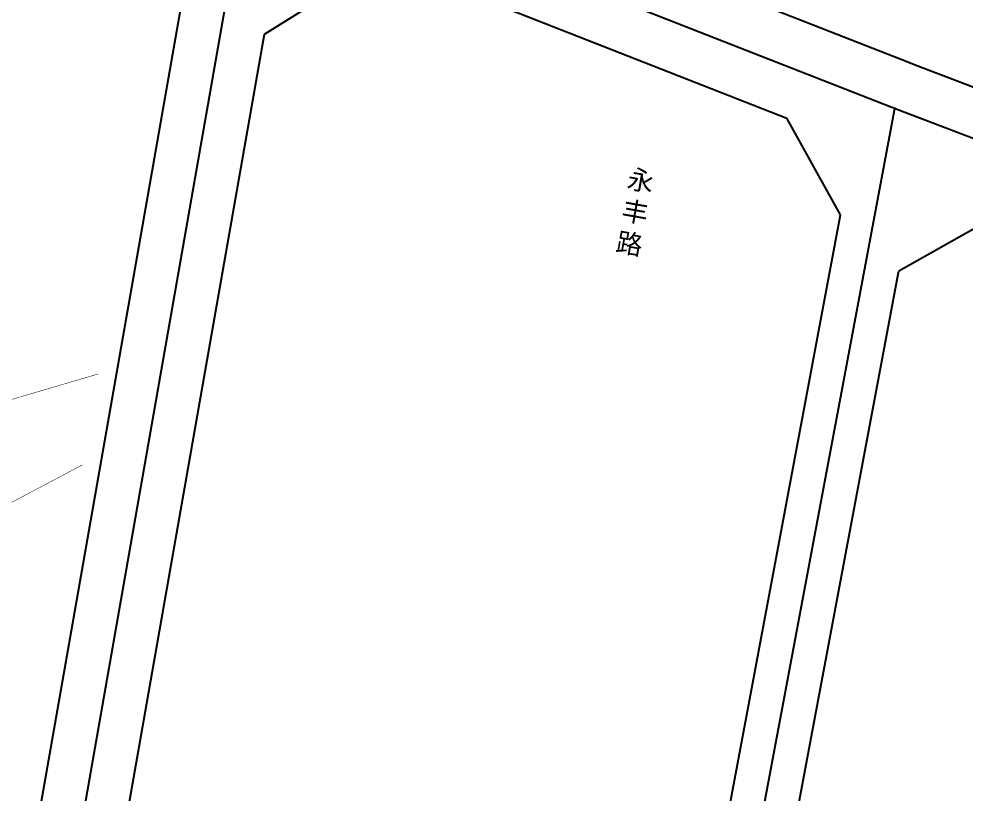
# Model space of a CAD drawing. Extents: x 529262 to 576451, y 2694391 to 2717535.
# Drawn here: x 563023.8 to 563220.2, y 2711058.9 to 2711219.7 of the extents above; entities that cross this region are included whole.
import ezdxf
from ezdxf.xclip import XClip

# ---------------------------------------------------------------- set-up
doc = ezdxf.new("R2010")
doc.units = 0
doc.header["$XCLIPFRAME"] = 0
for name, color, linetype in [('PP-COM', 7, 'Continuous'), ('RD-中线', 40, 'Continuous'), ('RD-红线', 7, 'Continuous'), ('RD-路名', 7, 'Continuous'), ('河流', 4, 'Continuous')]:
    doc.layers.add(name, color=color, linetype=linetype)
doc.styles.add('黑体', font='simhei.ttf')

# ---------------------------------------------------------------- blocks, each defined once
blk = doc.blocks.new('A$C19FD0107')
at = {"layer": 'RD-中线', "color": 8, "linetype": 'Continuous'}
blk.add_lwpolyline([(-6627.45, 16505.62), (-6684.65, 16505.48, -0.037492), (-6707.06, 16507.11), (-6911.72, 16537.51, 0.005793), (-6923.17, 16539.07), (-7079.01, 16558.54, 0.02296), (-7088.16, 16559.26), (-7110.5, 16559.99, 0.014678), (-7122.24, 16560.02), (-7165.85, 16558.88, -0.054354), (-7198.26, 16561.55), (-7204.64, 16562.79, -0.040941), (-7228.26, 16569.39), (-7293.69, 16593.62, -0.100519), (-7334.28, 16618.79), (-7334.11, 16618.63, 0.047686), (-7352.15, 16632.63), (-7374.57, 16646.83, 0.049953), (-7410.2, 16664.71, -0.000863), (-7442.34, 16677.06), (-7791.92, 16810.22, -0.001693), (-7793.18, 16810.71), (-7866.66, 16839.5, 0.022456)], format="xyb", dxfattribs=at)
at = {"layer": 'RD-中线', "color": 8, "linetype": 'Continuous', "flags": 128}
blk.add_lwpolyline([(-7926.85, 16857.8), (-7983.61, 16535.02, 0.000335), (-7984.3, 16531.06), (-7992.62, 16483.39, -0.001605), (-7995.99, 16464.44), (-8013.11, 16369.92)], format="xyb", dxfattribs=at)
blk.add_lwpolyline([(-7829.22, 16614.8), (-7792.55, 16810.46)], dxfattribs=at)
at = {"layer": 'RD-红线', "color": 8}
for points in [[(-8989.82, 17133.76), (-8913.52, 17116.04, -0.012006), (-8909.34, 17114.96), (-8644.03, 17039.75, 0.01104), (-8631.63, 17036.54), (-8374.76, 16973.49), (-7962.78, 16878.36), (-7889.49, 16857.62, -0.022488), (-7863.05, 16848.83), (-7789.53, 16820.02, 0.001675), (-7788.34, 16819.56), (-7438.75, 16686.39, 0.000863), (-7406.63, 16674.05, -0.049953), (-7369.21, 16655.28), (-7343, 16638.67)], [(-7900.71, 16840.01), (-7894.94, 16838.37, -0.022423), (-7870.27, 16830.18), (-7814.93, 16808.49)]]:
    blk.add_lwpolyline(points, format="xyb", dxfattribs=at)
at = {"layer": 'RD-红线', "color": 8, "linetype": 'Continuous'}
for points in [[(-7900.71, 16840.01), (-7923.34, 16825.81, 0.444361)], [(-7803.8, 16788.42), (-7814.93, 16808.49, 0.360106)], [(-7767.64, 16790.27), (-7791.74, 16776.77, 0.467566)]]:
    blk.add_lwpolyline(points, format="xyb", dxfattribs=at)
at = {"layer": 'RD-红线', "color": 8, "linetype": 'Continuous', "flags": 128}
for points in [[(-7940.12, 16834.36), (-7991.1, 16544.4)], [(-7923.34, 16825.81), (-7952.17, 16661.89), (-7952.69, 16658.93), (-7953.55, 16654.01)], [(-7833, 16632.62), (-7832.09, 16637.49), (-7803.8, 16788.42)], [(-7819.18, 16630.4), (-7818.25, 16635.36), (-7791.8, 16776.48), (-7791.74, 16776.77)]]:
    blk.add_lwpolyline(points, dxfattribs=at)
at = {"layer": '河流', "color": 8, "const_width": 0.1}
for points in [[(-8220.43, 16573.98), (-8222.07, 16587.83), (-8233.04, 16599.33), (-8243.67, 16611.09), (-8258.6, 16626.72), (-8271.52, 16640.08), (-8260.37, 16654.1), (-8241.84, 16654.28), (-8236.45, 16655.36), (-8223.14, 16662.36), (-8211.44, 16666.5), (-8182.37, 16669.72), (-8175.38, 16674.54), (-8135.48, 16700.38), (-8101.49, 16711.45), (-8086.71, 16724), (-8076.37, 16733.6), (-8070.46, 16732.86), (-8065.29, 16722.52), (-8051.99, 16727.69), (-8032.03, 16735.81), (-8014.3, 16738.76), (-7957.7, 16755.43)], [(-8220.43, 16573.98), (-8222.07, 16587.83), (-8233.04, 16599.33), (-8243.67, 16611.09), (-8258.6, 16626.72), (-8271.52, 16640.08), (-8260.37, 16654.1), (-8241.84, 16654.28), (-8236.45, 16655.36), (-8223.14, 16662.36), (-8211.44, 16666.5), (-8182.37, 16669.72), (-8175.38, 16674.54), (-8135.48, 16700.38), (-8101.49, 16711.45), (-8086.71, 16724), (-8076.37, 16733.6), (-8070.46, 16732.86), (-8065.29, 16722.52), (-8051.99, 16727.69), (-8032.03, 16735.81), (-8014.3, 16738.76), (-7957.7, 16755.43)], [(-7960.99, 16736.57), (-8030.48, 16699.79), (-8068.43, 16689.01), (-8089.47, 16691.89), (-8102.72, 16687.53), (-8126.64, 16681.24), (-8149.84, 16676.57), (-8174.12, 16665.43), (-8180.35, 16660.51), (-8200.85, 16645.42), (-8233.05, 16649.73), (-8235.92, 16649.37), (-8235.2, 16646.68), (-8252.29, 16635.72), (-8251.21, 16633.38), (-8244.17, 16625.39), (-8226.55, 16605.45), (-8208.74, 16582.18), (-8205.72, 16571.41)], [(-7960.99, 16736.57), (-8030.48, 16699.79), (-8068.43, 16689.01), (-8089.47, 16691.89), (-8102.72, 16687.53), (-8126.64, 16681.24), (-8149.84, 16676.57), (-8174.12, 16665.43), (-8180.35, 16660.51), (-8200.85, 16645.42), (-8233.05, 16649.73), (-8235.92, 16649.37), (-8235.2, 16646.68), (-8252.29, 16635.72), (-8251.21, 16633.38), (-8244.17, 16625.39), (-8226.55, 16605.45), (-8208.74, 16582.18), (-8205.72, 16571.41)]]:
    blk.add_lwpolyline(points, dxfattribs=at)

msp = doc.modelspace()

# ---------------------------------------------------------------- block references
at = {"layer": 'PP-COM'}
ref = msp.add_blockref('A$C19FD0107', (570997.993, 2694390.603), dxfattribs=at)
XClip(ref).set_block_clipping_path([(-9366.4383134884, 14428.6043910822), (-3328.4480743363, 17452.7484863754)])

# ---------------------------------------------------------------- texts
at = {"layer": 'RD-路名', "color": 7, "linetype": 'Continuous', "insert": (563150.44, 2711188.62), "char_height": 4, "width": 50.99419, "attachment_point": 1, "rotation": 349.95899, "style": '黑体'}
msp.add_mtext('永\\P丰\\P路', dxfattribs=at)

doc.saveas('drawing.dxf')
